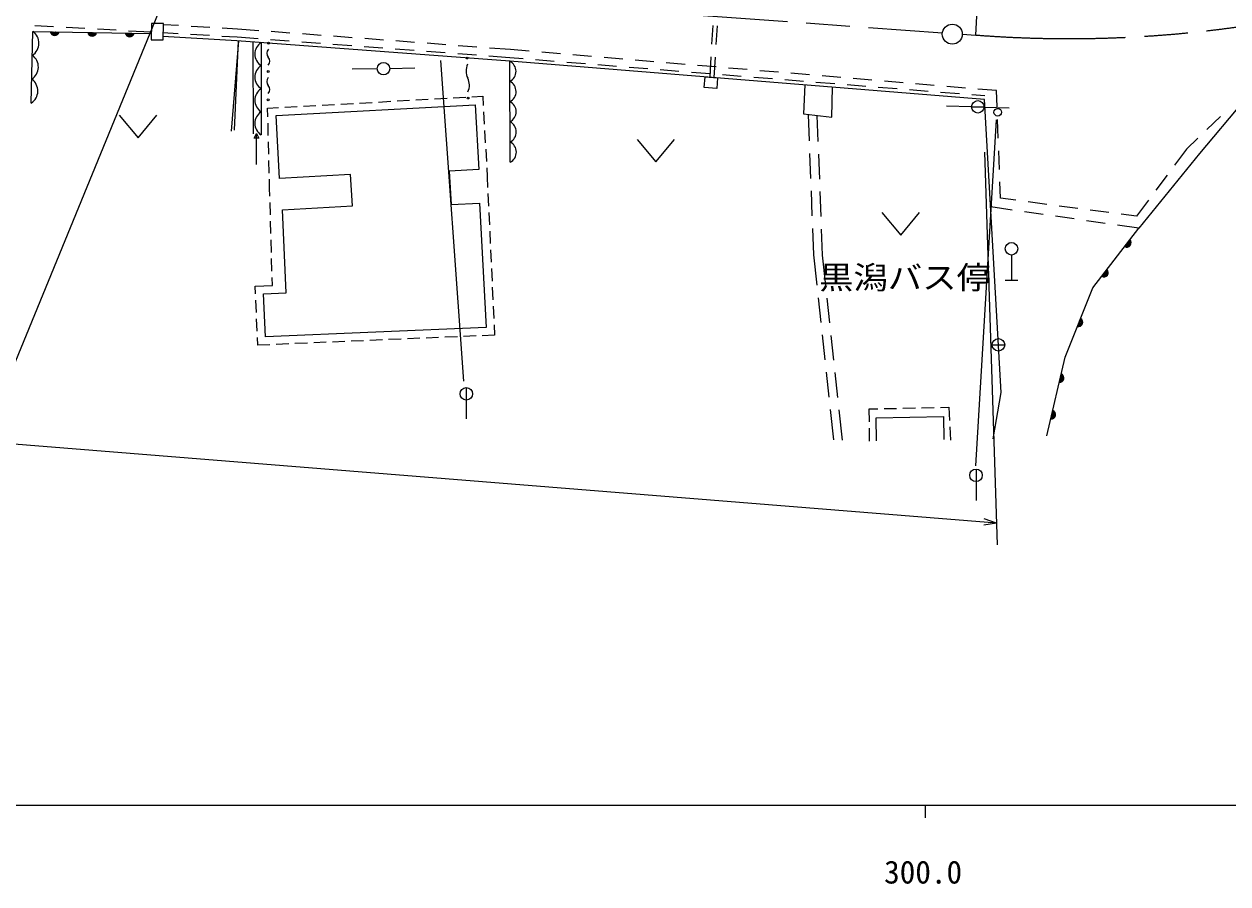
# Model space of a CAD drawing. Units: millimetres, scale not verified. Extents: x 40000 to 680000, y 20000 to 380000.
# Drawn here: x 295948 to 392219, y 198715 to 267472 of the extents above; entities that cross this region are included whole.
import ezdxf
from ezdxf.enums import TextEntityAlignment as Align

# ---------------------------------------------------------------- set-up
doc = ezdxf.new("R2010")
doc.units = ezdxf.units.MM
doc.header["$LTSCALE"] = 1000
doc.linetypes.add('CHAIN', pattern=[18.5, 12, -1.5, 3.5, -1.5])
for name, color, linetype, lineweight in [('M-BGD', 7, 'Continuous', 13), ('M-BMK', 2, 'CHAIN', 13), ('M-BMK-SRVR', 3, 'Continuous', 13), ('M-STR-HTXT', 7, 'Continuous', 13), ('M-STR-STRC', 7, 'Continuous', 13), ('M-TTL-BAND', 7, 'Continuous', 13)]:
    doc.layers.add(name, color=color, linetype=linetype, lineweight=lineweight)
doc.styles.add('ＭＳ ゴシック', font='')
doc.styles.get('ＭＳ ゴシック').set_extended_font_data('MS Gothic')

msp = doc.modelspace()

# ---------------------------------------------------------------- linework, layer by layer
at = {"layer": 'M-BGD'}
for p, q in [((296524, 261158), (296660, 266886)), ((296660, 266886), (306125, 266718)), ((298311, 267248), (296814, 267330)), ((300807, 267110), (299310, 267193)), ((303304, 266973), (301806, 267055)), ((306127, 266817), (304302, 266918)), ((308267, 266694), (307052, 266766)), ((307091, 267421), (307083, 267422)), ((308308, 267350), (307091, 267421)), ((310804, 267202), (309307, 267291)), ((313020, 267072), (311802, 267144)), ((314714, 266945), (313020, 267072)), ((317207, 266757), (315711, 266870)), ((319700, 266570), (318204, 266682)), ((350960, 265854), (351050, 267351)), ((351303, 265835), (351393, 267333)), ((310763, 266547), (309265, 266636)), ((312976, 266417), (311761, 266489)), ((314667, 266290), (312976, 266417)), ((314282, 258698), (314265, 266045)), ((314898, 265997), (314898, 258612)), ((317160, 266103), (315664, 266215)), ((319653, 265915), (318157, 266028)), ((322146, 265728), (320650, 265840)), ((322193, 266383), (320697, 266495)), ((324686, 266195), (323190, 266308)), ((327179, 266008), (325683, 266121)), ((329672, 265821), (328176, 265933)), ((332165, 265634), (330669, 265746)), ((324639, 265541), (323143, 265653)), ((327132, 265354), (325636, 265466)), ((329625, 265166), (328129, 265279)), ((332118, 264979), (330622, 265091)), ((334806, 264777), (333115, 264904)), ((334857, 265431), (333162, 265559)), ((335853, 264693), (334806, 264777)), ((336346, 265306), (334857, 265431)), ((338837, 265095), (337343, 265221)), ((341328, 264884), (339834, 265011)), ((343819, 264674), (342325, 264800)), ((350801, 263215), (350900, 264856)), ((351145, 263196), (351243, 264837)), ((324187, 263899), (322187, 263877)), ((325187, 263919), (327186, 263979)), ((334821, 256428), (334785, 264504)), ((338344, 264492), (336849, 264613)), ((340836, 264292), (339341, 264412)), ((343328, 264091), (341833, 264212)), ((345820, 263891), (344325, 264011)), ((346311, 264463), (344816, 264590)), ((348312, 263690), (346817, 263811)), ((348802, 264253), (347307, 264379)), ((351293, 264042), (349798, 264169)), ((353784, 263832), (352289, 263958)), ((350804, 263490), (349309, 263610)), ((353296, 263289), (351801, 263410)), ((355788, 263089), (354293, 263209)), ((356275, 263621), (354780, 263747)), ((358280, 262889), (356785, 263009)), ((358766, 263411), (357271, 263537)), ((361257, 263200), (359763, 263326)), ((363748, 262989), (362254, 263116)), ((366239, 262779), (364745, 262905)), ((360772, 262688), (359277, 262808)), ((363264, 262488), (361769, 262608)), ((365756, 262287), (364261, 262407)), ((368248, 262087), (366753, 262207)), ((368731, 262568), (367236, 262695)), ((370740, 261886), (369245, 262006)), ((371222, 262358), (369727, 262484)), ((373708, 262148), (372218, 262274)), ((373758, 260842), (373708, 262148)), ((318286, 260916), (319285, 260970)), ((319784, 260997), (320783, 261051)), ((321282, 261078), (322281, 261133)), ((322780, 261160), (323778, 261214)), ((324278, 261241), (325276, 261295)), ((325775, 261323), (326774, 261377)), ((327273, 261404), (328272, 261458)), ((328771, 261485), (329769, 261539)), ((330269, 261567), (331267, 261621)), ((331767, 261648), (332631, 261695)), ((332631, 261695), (332671, 260967)), ((371717, 260866), (369718, 260917)), ((372783, 261722), (371737, 261806)), ((303563, 260189), (305063, 258389)), ((305063, 258389), (306563, 260189)), ((315424, 260760), (316289, 260807)), ((315442, 260056), (315424, 260760)), ((316789, 260834), (317787, 260889)), ((332698, 260468), (332752, 259469)), ((358758, 258129), (358678, 260248)), ((359458, 258072), (359379, 260161)), ((371717, 260853), (372717, 260853)), ((372717, 260840), (374716, 260788)), ((391618, 260091), (390539, 259049)), ((315480, 258557), (315455, 259557)), ((373856, 258344), (373797, 259842)), ((314350, 258357), (314536, 258733)), ((314725, 258359), (314350, 258357)), ((314547, 256233), (314536, 258733)), ((314536, 258733), (314725, 258359)), ((315518, 257057), (315493, 258057)), ((332779, 258970), (332834, 257971)), ((344968, 258247), (346468, 256447)), ((346468, 256447), (347968, 258247)), ((389820, 258355), (388904, 257471)), ((332861, 257472), (332915, 256474)), ((358870, 255132), (358795, 257130)), ((359571, 255074), (359496, 257072)), ((373953, 255845), (373895, 257344)), ((388904, 257471), (387948, 256191)), ((315556, 255558), (315530, 256558)), ((332942, 255974), (332982, 255246)), ((332982, 255246), (333020, 254416)), ((387350, 255390), (386453, 254188)), ((315586, 254354), (315568, 255058)), ((315604, 253714), (315586, 254354)), ((374043, 253540), (373992, 254846)), ((315645, 252215), (315618, 253214)), ((333043, 253917), (333090, 252918)), ((358983, 252134), (358908, 254132)), ((359684, 252076), (359609, 254074)), ((375258, 253380), (374043, 253540)), ((377736, 253053), (376249, 253249)), ((385855, 253387), (384899, 252107)), ((333113, 252418), (333159, 251419)), ((364551, 252404), (366051, 250604)), ((366051, 250604), (367551, 252404)), ((374966, 252602), (373264, 252846)), ((377441, 252248), (375956, 252460)), ((380215, 252725), (378728, 252922)), ((382693, 252398), (381206, 252595)), ((384899, 252107), (383685, 252267)), ((315687, 250715), (315659, 251715)), ((379916, 251894), (378431, 252106)), ((382391, 251539), (380906, 251752)), ((385083, 251154), (383381, 251398)), ((333183, 250920), (333229, 249921)), ((359101, 249016), (359021, 251134)), ((359800, 248987), (359721, 251076)), ((315729, 249216), (315701, 250215)), ((333252, 249421), (333299, 248423)), ((315771, 247716), (315743, 248716)), ((359363, 246588), (359101, 249016)), ((360062, 246559), (359800, 248987)), ((374910, 249006), (374910, 247006)), ((333322, 247923), (333368, 246924)), ((314433, 246518), (315802, 246577)), ((314459, 245904), (314433, 246518)), ((315802, 246577), (315785, 247217)), ((374410, 247006), (375410, 247006)), ((333391, 246425), (333438, 245426)), ((359685, 243605), (359471, 245594)), ((360385, 243577), (360170, 245565)), ((314523, 244405), (314480, 245404)), ((333461, 244926), (333507, 243927)), ((314587, 242906), (314544, 243905)), ((333531, 243428), (333569, 242598)), ((360008, 240623), (359793, 242611)), ((314634, 241792), (314608, 242407)), ((315609, 241834), (314634, 241792)), ((317108, 241897), (316109, 241855)), ((318607, 241961), (317608, 241919)), ((320105, 242025), (319106, 241982)), ((321604, 242089), (320605, 242046)), ((323103, 242152), (322103, 242110)), ((324601, 242216), (323602, 242174)), ((326100, 242280), (325101, 242237)), ((327598, 242344), (326599, 242301)), ((329097, 242407), (328098, 242365)), ((330596, 242471), (329597, 242429)), ((332094, 242535), (331095, 242492)), ((333569, 242598), (332594, 242556)), ((360707, 240594), (360492, 242582)), ((373366, 241824), (374366, 241824)), ((360330, 237640), (360115, 239628)), ((361029, 237611), (360814, 239600)), ((369225, 236815), (369910, 236829)), ((369910, 236829), (369962, 235767)), ((360700, 234218), (360437, 236646)), ((361399, 234190), (361137, 236617)), ((363540, 236700), (364226, 236714)), ((363546, 235657), (363540, 236700)), ((364726, 236724), (365725, 236744)), ((366225, 236754), (367225, 236774)), ((367725, 236785), (368725, 236805)), ((363553, 234115), (363548, 235157)), ((369986, 235268), (370037, 234206))]:
    msp.add_line(p, q, dxfattribs=at)
for points in [[(306118, 266221), (307065, 266207), (307084, 267506), (306137, 267520)], [(350412, 263246), (351409, 263166), (351341, 262315), (350343, 262395)], [(316626, 252623), (322199, 252926), (322062, 255444), (316368, 255135), (316096, 260158), (332029, 261024), (332311, 255848), (329951, 255720), (330097, 253037), (332357, 253159), (332898, 243207), (315244, 242456), (315097, 245909), (316908, 245986)]]:
    msp.add_lwpolyline(points, close=True, dxfattribs=at)
for points in [[(372761, 261448), (334785, 264504), (312957, 266143), (307036, 266492)], [(312769, 258978), (313087, 266134), (312504, 258916)], [(358389, 262605), (358285, 260297), (360541, 260017), (360598, 262427)], [(373449, 234302), (374081, 237999), (372761, 261448)], [(393436, 261278), (389934, 257128), (385083, 251154)], [(377747, 234545), (379198, 240838), (381421, 246383), (385083, 251154)], [(364119, 234156), (364082, 235990), (369463, 236099), (369500, 234265)]]:
    msp.add_lwpolyline(points, dxfattribs=at)
for centre, radius in [((315484, 265953), 75), ((331393, 264758), 75), ((324687, 263904), 500), ((315476, 263688), 75), ((315469, 261422), 75), ((331457, 261557), 75), ((372217, 260853), 500), ((374910, 249506), 500), ((373866, 241824), 500)]:
    msp.add_circle(centre, radius, dxfattribs=at)
for centre, radius, start, end in [((295976, 265947), 1162, 303.36487, 53.90542), ((298394, 266910), 354, 187.77691, 350.18209), ((298394, 266910), 283, 190.00095, 347.95805), ((298394, 266910), 212, 193.74727, 344.21172), ((298394, 266910), 142, 201.459, 336.49999), ((298394, 266910), 100, 211.77667, 326.18233), ((301394, 266856), 354, 187.77691, 350.18209), ((301394, 266856), 283, 190.00095, 347.95805), ((301394, 266856), 212, 193.74727, 344.21172), ((301394, 266856), 142, 201.459, 336.49999), ((301394, 266856), 100, 211.77667, 326.18233), ((304393, 266803), 354, 187.77691, 350.18209), ((304393, 266803), 283, 190.00095, 347.95805), ((304393, 266803), 212, 193.74727, 344.21172), ((304393, 266803), 142, 201.459, 336.49999), ((304393, 266803), 100, 211.77667, 326.18233), ((315501, 265074), 1102, 123.11638, 236.87439), ((295930, 264038), 1162, 303.36487, 53.90542), ((315819, 265136), 463, 136.71025, 222.91834), ((315141, 264505), 463, 316.71025, 42.91834), ((315501, 263228), 1102, 123.11638, 236.87439), ((332564, 263731), 1275, 155.55101, 206.71961), ((334386, 263694), 902, 296.73562, 63.78628), ((295885, 262129), 1162, 303.36487, 53.90542), ((315812, 262870), 463, 136.71025, 222.91834), ((330286, 262584), 1275, 335.55101, 26.71961), ((334393, 262079), 902, 296.73562, 63.78628), ((315500, 261381), 1102, 123.11638, 236.87439), ((315134, 262239), 463, 316.71025, 42.91834), ((334401, 260464), 902, 296.73562, 63.78628), ((315500, 259535), 1102, 123.11638, 236.87439), ((334408, 258849), 902, 296.73562, 63.78628), ((334415, 257233), 902, 296.73562, 63.78628), ((384122, 249992), 354, 241.28427, 43.68945), ((384122, 249992), 283, 243.50831, 41.46541), ((384122, 249992), 212, 247.25463, 37.71908), ((384122, 249992), 142, 254.96636, 30.00735), ((384122, 249992), 100, 265.28403, 19.68969), ((382295, 247612), 354, 241.28427, 43.68945), ((382295, 247612), 283, 243.50831, 41.46541), ((382295, 247612), 212, 247.25463, 37.71908), ((382295, 247612), 142, 254.96636, 30.00735), ((382295, 247612), 100, 265.28403, 19.68969), ((380259, 243631), 354, 256.95433, 59.35951), ((380259, 243631), 283, 259.17837, 57.13547), ((380259, 243631), 212, 262.9247, 53.38914), ((380259, 243631), 142, 270.63643, 45.67742), ((380259, 243631), 100, 280.95409, 35.35975), ((378757, 239165), 354, 265.81835, 68.22353), ((378757, 239165), 283, 268.04239, 65.99949), ((378757, 239165), 212, 271.78872, 62.25316), ((378757, 239165), 142, 279.50045, 54.54143), ((378757, 239165), 100, 289.81811, 44.22377), ((378083, 236242), 354, 265.81835, 68.22353), ((378083, 236242), 283, 268.04239, 65.99949), ((378083, 236242), 212, 271.78872, 62.25316), ((378083, 236242), 142, 279.50045, 54.54143), ((378083, 236242), 100, 289.81811, 44.22377)]:
    msp.add_arc(centre, radius, start, end, dxfattribs=at)
at = {"layer": 'M-BMK'}
for p, q in [((271204, 273772), (369388, 266785)), ((370979, 266672), (372048, 266596))]:
    msp.add_line(p, q, dxfattribs=at)
msp.add_arc((379511, 363656), 97346, 265.60267, 288.79412, dxfattribs=at)
at = {"layer": 'M-BMK-SRVR'}
msp.add_line((372048, 266596), (374188, 302144), dxfattribs=at)
msp.add_circle((370179, 266668), 800, dxfattribs=at)
at = {"layer": 'M-STR-HTXT'}
for p, q in [((306679, 268347), (295013, 239942)), ((372759, 257238), (373772, 225824)), ((373716, 227570), (242679, 238074)), ((373716, 227570), (372699, 227400)), ((373716, 227570), (372739, 227899))]:
    msp.add_line(p, q, dxfattribs=at)
at = {"layer": 'M-STR-STRC'}
for p, q in [((331126, 238911), (329266, 264554)), ((373676, 259809), (372041, 232144)), ((331312, 238401), (331312, 235901)), ((372079, 231888), (372079, 229388))]:
    msp.add_line(p, q, dxfattribs=at)
for centre, radius in [((373814, 260424), 305), ((331312, 237901), 500), ((372079, 231388), 500)]:
    msp.add_circle(centre, radius, dxfattribs=at)
at = {"layer": 'M-TTL-BAND'}
for p, q in [((40000, 205000), (579000, 205000)), ((368000, 205000), (368000, 204000))]:
    msp.add_line(p, q, dxfattribs=at)

# ---------------------------------------------------------------- texts
at = {"layer": 'M-BGD', "style": 'ＭＳ ゴシック', "width": 1.1}
msp.add_text('黒潟バス停', height=1833, dxfattribs=at).set_placement((366394, 245741), align=Align.BOTTOM_CENTER)
at = {"layer": 'M-TTL-BAND', "style": 'ＭＳ ゴシック'}
msp.add_text('300.0', height=1833, dxfattribs=at).set_placement((367844, 198195), align=Align.BOTTOM_CENTER)

doc.saveas('drawing.dxf')
